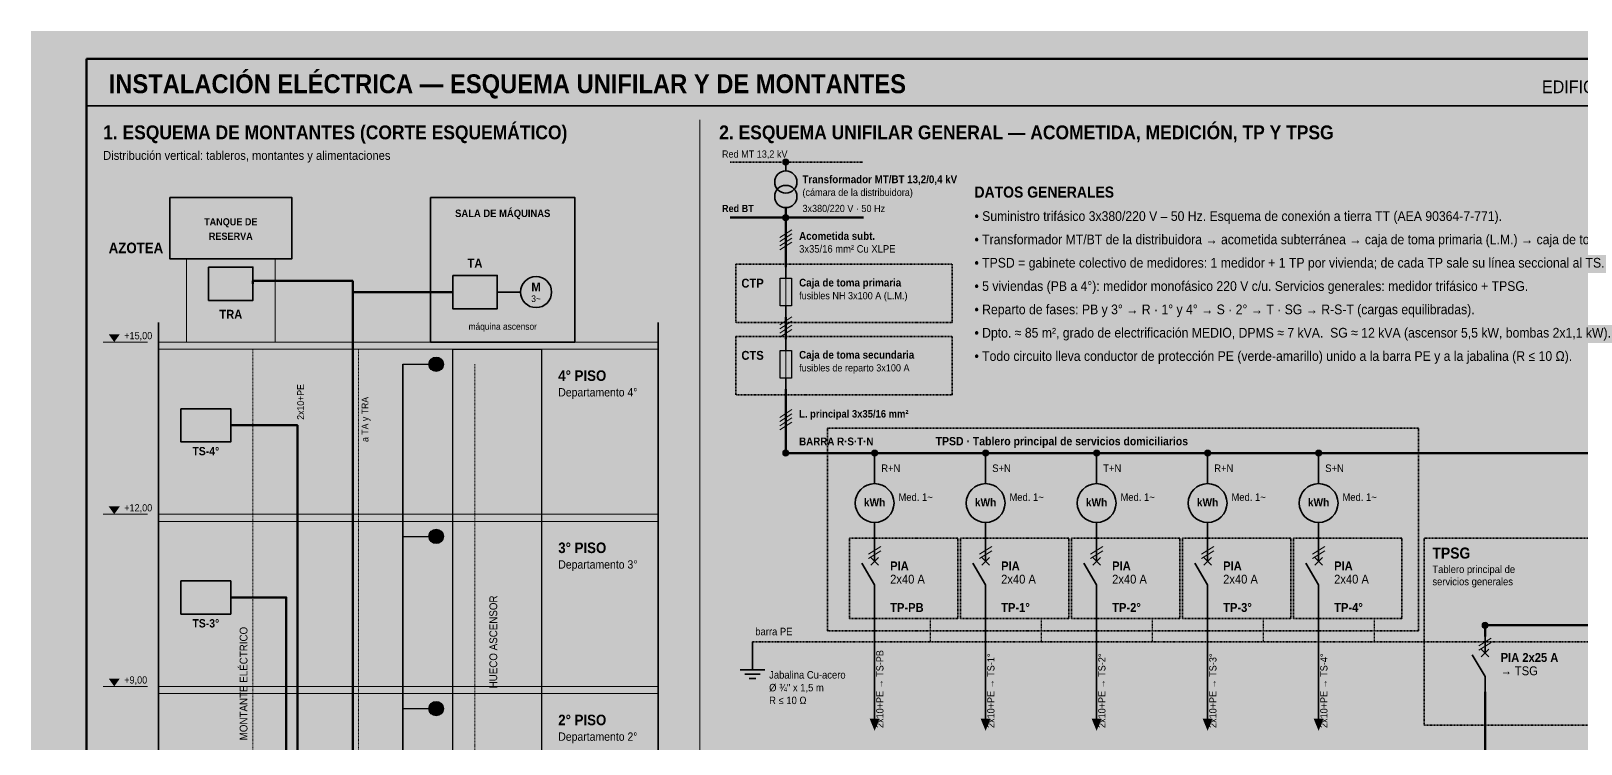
# Model space of a CAD drawing. Header units: millimetres. Extents: x 0 to 420, y 0 to 297.
# Drawn here: x 0 to 279.3, y 168.6 to 297 of the extents above; entities that cross this region are included whole.
import ezdxf
from ezdxf.enums import TextEntityAlignment as Align

# ---------------------------------------------------------------- set-up
doc = ezdxf.new("R2010")
doc.units = ezdxf.units.MM
doc.linetypes.add('DASHED', pattern=[1.524, 1.27, -0.254])
for name, color, linetype in [('0-MARCO', 7, 'Continuous'), ('1-ACOMETIDA', 7, 'Continuous'), ('2-DEPTOS', 5, 'Continuous'), ('3-SERV-GRALES', 1, 'Continuous'), ('4-PE-TIERRA', 3, 'Continuous'), ('5-PALIER', 30, 'Continuous'), ('6-SIMBOLOS', 7, 'Continuous'), ('7-TABLEROS', 7, 'Continuous'), ('8-TEXTOS', 7, 'Continuous'), ('9-EDIFICIO', 8, 'Continuous')]:
    doc.layers.add(name, color=color, linetype=linetype)
doc.styles.add('ARIAL', font='arial.ttf')
doc.styles.add('ARIAL-NEGRITA', font='arialbd.ttf')

msp = doc.modelspace()

# ---------------------------------------------------------------- hatches: boundary and pattern name
at = {"layer": '0-MARCO', "true_color": 0xffffff}
h = msp.add_hatch(color=7, dxfattribs=at)
h.dxf.hatch_style = 1
h.paths.add_polyline_path([(0, 297), (420, 297), (420, 0), (0, 0)])
at = {"layer": '6-SIMBOLOS', "true_color": 0x000000}
h = msp.add_hatch(color=7, dxfattribs=at)
h.dxf.hatch_style = 1
edge = h.paths.add_edge_path()
edge.add_arc((136, 273.4), 0.55, 0, 360)
h = msp.add_hatch(color=7, dxfattribs=at)
h.dxf.hatch_style = 1
edge = h.paths.add_edge_path()
edge.add_arc((136, 263.4), 0.55, 0, 360)
at = {"layer": '6-SIMBOLOS', "true_color": 0xc0392b}
h = msp.add_hatch(color=7, dxfattribs=at)
h.dxf.hatch_style = 1
h.paths.add_polyline_path([(32, 248.5), (40, 254.5), (40, 248.5)])
h = msp.add_hatch(color=7, dxfattribs=at)
h.dxf.hatch_style = 1
h.paths.add_polyline_path([(76, 247), (84, 253), (84, 247)])
at = {"layer": '6-SIMBOLOS', "true_color": 0xffffff}
h = msp.add_hatch(color=7, dxfattribs=at)
h.dxf.hatch_style = 1
edge = h.paths.add_edge_path()
edge.add_arc((91, 250), 2.8, 0, 360)
at = {"layer": '6-SIMBOLOS', "true_color": 0x000000}
h = msp.add_hatch(color=7, dxfattribs=at)
h.dxf.hatch_style = 1
h.paths.add_polyline_path([(15, 241), (14, 242.4), (16, 242.4)])
at = {"layer": '6-SIMBOLOS', "true_color": 0xffffff}
h = msp.add_hatch(color=7, dxfattribs=at)
h.dxf.hatch_style = 1
edge = h.paths.add_edge_path()
edge.add_arc((73, 237), 1.3, 0, 360)
at = {"layer": '6-SIMBOLOS', "true_color": 0x1d5fbf}
h = msp.add_hatch(color=7, dxfattribs=at)
h.dxf.hatch_style = 1
h.paths.add_polyline_path([(27, 223), (36, 229), (36, 223)])
at = {"layer": '6-SIMBOLOS', "true_color": 0x000000}
h = msp.add_hatch(color=7, dxfattribs=at)
h.dxf.hatch_style = 1
edge = h.paths.add_edge_path()
edge.add_arc((136, 221), 0.55, 0, 360)
at = {"layer": '6-SIMBOLOS', "true_color": 0x1d5fbf}
h = msp.add_hatch(color=7, dxfattribs=at)
h.dxf.hatch_style = 1
edge = h.paths.add_edge_path()
edge.add_arc((152, 221), 0.55, 0, 360)
h = msp.add_hatch(color=7, dxfattribs=at)
h.dxf.hatch_style = 1
edge = h.paths.add_edge_path()
edge.add_arc((172, 221), 0.55, 0, 360)
h = msp.add_hatch(color=7, dxfattribs=at)
h.dxf.hatch_style = 1
edge = h.paths.add_edge_path()
edge.add_arc((192, 221), 0.55, 0, 360)
h = msp.add_hatch(color=7, dxfattribs=at)
h.dxf.hatch_style = 1
edge = h.paths.add_edge_path()
edge.add_arc((212, 221), 0.55, 0, 360)
h = msp.add_hatch(color=7, dxfattribs=at)
h.dxf.hatch_style = 1
edge = h.paths.add_edge_path()
edge.add_arc((232, 221), 0.55, 0, 360)
at = {"layer": '6-SIMBOLOS', "true_color": 0xffffff}
h = msp.add_hatch(color=7, dxfattribs=at)
h.dxf.hatch_style = 1
edge = h.paths.add_edge_path()
edge.add_arc((152, 212), 3.5, 0, 360)
h = msp.add_hatch(color=7, dxfattribs=at)
h.dxf.hatch_style = 1
edge = h.paths.add_edge_path()
edge.add_arc((172, 212), 3.5, 0, 360)
h = msp.add_hatch(color=7, dxfattribs=at)
h.dxf.hatch_style = 1
edge = h.paths.add_edge_path()
edge.add_arc((192, 212), 3.5, 0, 360)
h = msp.add_hatch(color=7, dxfattribs=at)
h.dxf.hatch_style = 1
edge = h.paths.add_edge_path()
edge.add_arc((212, 212), 3.5, 0, 360)
h = msp.add_hatch(color=7, dxfattribs=at)
h.dxf.hatch_style = 1
edge = h.paths.add_edge_path()
edge.add_arc((232, 212), 3.5, 0, 360)
at = {"layer": '6-SIMBOLOS', "true_color": 0x000000}
h = msp.add_hatch(color=7, dxfattribs=at)
h.dxf.hatch_style = 1
h.paths.add_polyline_path([(15, 210), (14, 211.4), (16, 211.4)])
at = {"layer": '6-SIMBOLOS', "true_color": 0xffffff}
h = msp.add_hatch(color=7, dxfattribs=at)
h.dxf.hatch_style = 1
edge = h.paths.add_edge_path()
edge.add_arc((73, 206), 1.3, 0, 360)
at = {"layer": '6-SIMBOLOS', "true_color": 0x1d5fbf}
h = msp.add_hatch(color=7, dxfattribs=at)
h.dxf.hatch_style = 1
h.paths.add_polyline_path([(27, 192), (36, 198), (36, 192)])
at = {"layer": '6-SIMBOLOS', "true_color": 0xc0392b}
h = msp.add_hatch(color=7, dxfattribs=at)
h.dxf.hatch_style = 1
edge = h.paths.add_edge_path()
edge.add_arc((262, 190), 0.55, 0, 360)
at = {"layer": '6-SIMBOLOS', "true_color": 0x000000}
h = msp.add_hatch(color=7, dxfattribs=at)
h.dxf.hatch_style = 1
h.paths.add_polyline_path([(15, 179), (14, 180.4), (16, 180.4)])
at = {"layer": '6-SIMBOLOS', "true_color": 0xffffff}
h = msp.add_hatch(color=7, dxfattribs=at)
h.dxf.hatch_style = 1
edge = h.paths.add_edge_path()
edge.add_arc((73, 175), 1.3, 0, 360)
at = {"layer": '6-SIMBOLOS', "true_color": 0x1d5fbf}
h = msp.add_hatch(color=7, dxfattribs=at)
h.dxf.hatch_style = 1
h.paths.add_polyline_path([(152, 171), (151.1, 173.2), (152.9, 173.2)])
h = msp.add_hatch(color=7, dxfattribs=at)
h.dxf.hatch_style = 1
h.paths.add_polyline_path([(172, 171), (171.1, 173.2), (172.9, 173.2)])
h = msp.add_hatch(color=7, dxfattribs=at)
h.dxf.hatch_style = 1
h.paths.add_polyline_path([(192, 171), (191.1, 173.2), (192.9, 173.2)])
h = msp.add_hatch(color=7, dxfattribs=at)
h.dxf.hatch_style = 1
h.paths.add_polyline_path([(212, 171), (211.1, 173.2), (212.9, 173.2)])
h = msp.add_hatch(color=7, dxfattribs=at)
h.dxf.hatch_style = 1
h.paths.add_polyline_path([(232, 171), (231.1, 173.2), (232.9, 173.2)])
at = {"layer": '7-TABLEROS', "true_color": 0xffffff}
h = msp.add_hatch(color=7, dxfattribs=at)
h.dxf.hatch_style = 1
h.paths.add_polyline_path([(32, 254.5), (40, 254.5), (40, 248.5), (32, 248.5)])
h = msp.add_hatch(color=7, dxfattribs=at)
h.dxf.hatch_style = 1
h.paths.add_polyline_path([(76, 253), (84, 253), (84, 247), (76, 247)])
h = msp.add_hatch(color=7, dxfattribs=at)
h.dxf.hatch_style = 1
h.paths.add_polyline_path([(27, 229), (36, 229), (36, 223), (27, 223)])
h = msp.add_hatch(color=7, dxfattribs=at)
h.dxf.hatch_style = 1
h.paths.add_polyline_path([(27, 198), (36, 198), (36, 192), (27, 192)])
at = {"layer": '9-EDIFICIO', "true_color": 0xdbeaf5}
h = msp.add_hatch(color=7, dxfattribs=at)
h.dxf.hatch_style = 1
h.paths.add_polyline_path([(25, 267), (47, 267), (47, 256), (25, 256)])
at = {"layer": '9-EDIFICIO', "true_color": 0xfafafa}
h = msp.add_hatch(color=7, dxfattribs=at)
h.dxf.hatch_style = 1
h.paths.add_polyline_path([(72, 267), (98, 267), (98, 241), (72, 241)])
at = {"layer": '9-EDIFICIO', "true_color": 0xc9c9c9}
h = msp.add_hatch(color=7, dxfattribs=at)
h.dxf.hatch_style = 1
h.paths.add_polyline_path([(23, 241), (113, 241), (113, 239.7), (23, 239.7)])
at = {"layer": '9-EDIFICIO', "true_color": 0xf2f2f2}
h = msp.add_hatch(color=7, dxfattribs=at)
h.dxf.hatch_style = 1
h.paths.add_polyline_path([(76, 239.7), (92, 239.7), (92, 86), (76, 86)])
at = {"layer": '9-EDIFICIO', "true_color": 0xc9c9c9}
h = msp.add_hatch(color=7, dxfattribs=at)
h.dxf.hatch_style = 1
h.paths.add_polyline_path([(23, 210), (113, 210), (113, 208.7), (23, 208.7)])
h = msp.add_hatch(color=7, dxfattribs=at)
h.dxf.hatch_style = 1
h.paths.add_polyline_path([(23, 179), (113, 179), (113, 177.7), (23, 177.7)])

# ---------------------------------------------------------------- linework, layer by layer
at = {"layer": '0-MARCO', "lineweight": 50}
msp.add_lwpolyline([(10, 292), (415, 292), (415, 5), (10, 5), (10, 292)], dxfattribs=at)
at = {"layer": '0-MARCO', "lineweight": 35}
msp.add_lwpolyline([(10, 292), (415, 292), (415, 283.5), (10, 283.5), (10, 292)], dxfattribs=at)
at = {"layer": '0-MARCO', "lineweight": 18}
msp.add_lwpolyline([(120.5, 281), (120.5, 7)], dxfattribs=at)
at = {"layer": '1-ACOMETIDA', "linetype": 'DASHED', "lineweight": 35, "ltscale": 0.06}
msp.add_lwpolyline([(126, 273.4), (150, 273.4)], dxfattribs=at)
at = {"layer": '1-ACOMETIDA', "lineweight": 35}
for points in [[(136, 273.4), (136, 271.8)], [(136, 254.5), (136, 252.5)], [(136, 247.5), (136, 245.5)], [(136, 241.5), (136, 239.5)], [(136, 234.5), (136, 232.5)]]:
    msp.add_lwpolyline(points, dxfattribs=at)
at = {"layer": '1-ACOMETIDA', "lineweight": 100}
for points in [[(126, 263.4), (150, 263.4)], [(136, 221), (322, 221)]]:
    msp.add_lwpolyline(points, dxfattribs=at)
at = {"layer": '1-ACOMETIDA', "lineweight": 70}
for points in [[(136, 265.2), (136, 263.4)], [(136, 263.4), (136, 255)], [(136, 255), (136, 254.5)], [(136, 245.5), (136, 242)], [(136, 242), (136, 241.5)], [(136, 232.5), (136, 221)]]:
    msp.add_lwpolyline(points, dxfattribs=at)
at = {"layer": '1-ACOMETIDA', "lineweight": 18}
for points in [[(134.9, 259.825), (137.1, 261.225)], [(134.9, 259.075), (137.1, 260.475)], [(134.9, 258.325), (137.1, 259.725)], [(134.9, 257.575), (137.1, 258.975)], [(136, 252.5), (136, 247.5)], [(134.9, 244.125), (137.1, 245.525)], [(134.9, 243.375), (137.1, 244.775)], [(134.9, 242.625), (137.1, 244.025)], [(134.9, 241.875), (137.1, 243.275)], [(136, 239.5), (136, 234.5)], [(134.9, 227.425), (137.1, 228.825)], [(134.9, 226.675), (137.1, 228.075)], [(134.9, 225.925), (137.1, 227.325)], [(134.9, 225.175), (137.1, 226.575)]]:
    msp.add_lwpolyline(points, dxfattribs=at)
at = {"layer": '1-ACOMETIDA', "lineweight": 25}
for points in [[(135, 252.5), (137, 252.5), (137, 247.5), (135, 247.5), (135, 252.5)], [(135, 239.5), (137, 239.5), (137, 234.5), (135, 234.5), (135, 239.5)]]:
    msp.add_lwpolyline(points, dxfattribs=at)
at = {"layer": '1-ACOMETIDA', "lineweight": 13}
for points in [[(13, 241), (21, 241)], [(13, 210), (21, 210)], [(13, 179), (21, 179)]]:
    msp.add_lwpolyline(points, dxfattribs=at)
for centre in [(136, 273.4), (136, 263.4), (136, 221)]:
    msp.add_circle(centre, 0.55, dxfattribs=at)
at = {"layer": '1-ACOMETIDA', "lineweight": 35}
for centre in [(136, 269.8), (136, 267.2)]:
    msp.add_circle(centre, 2, dxfattribs=at)
at = {"layer": '2-DEPTOS', "lineweight": 35, "true_color": 0x1d5fbf}
for points in [[(27, 229), (36, 229), (36, 223), (27, 223), (27, 229)], [(27, 229), (36, 229), (36, 223), (27, 223), (27, 229)], [(152, 221), (152, 217)], [(172, 221), (172, 217)], [(192, 221), (192, 217)], [(212, 221), (212, 217)], [(232, 221), (232, 217)], [(152, 217), (152, 215.5)], [(172, 217), (172, 215.5)], [(192, 217), (192, 215.5)], [(212, 217), (212, 215.5)], [(232, 217), (232, 215.5)], [(152, 208.5), (152, 207)], [(152, 207), (152, 204.5)], [(172, 208.5), (172, 207)], [(172, 207), (172, 204.5)], [(192, 208.5), (192, 207)], [(192, 207), (192, 204.5)], [(212, 208.5), (212, 207)], [(212, 207), (212, 204.5)], [(232, 208.5), (232, 207)], [(232, 207), (232, 204.5)], [(152, 204.5), (152, 201.5)], [(172, 204.5), (172, 201.5)], [(192, 204.5), (192, 201.5)], [(212, 204.5), (212, 201.5)], [(232, 204.5), (232, 201.5)], [(152, 197.3), (149.7, 201.2)], [(172, 197.3), (169.7, 201.2)], [(192, 197.3), (189.7, 201.2)], [(212, 197.3), (209.7, 201.2)], [(232, 197.3), (229.7, 201.2)], [(27, 198), (36, 198), (36, 192), (27, 192), (27, 198)], [(27, 198), (36, 198), (36, 192), (27, 192), (27, 198)], [(152, 197.3), (152, 194.5)], [(172, 197.3), (172, 194.5)], [(192, 197.3), (192, 194.5)], [(212, 197.3), (212, 194.5)], [(232, 197.3), (232, 194.5)], [(152, 194.5), (152, 173)], [(172, 194.5), (172, 173)], [(192, 194.5), (192, 173)], [(212, 194.5), (212, 173)], [(232, 194.5), (232, 173)]]:
    msp.add_lwpolyline(points, dxfattribs=at)
at = {"layer": '2-DEPTOS', "lineweight": 50, "true_color": 0x1d5fbf}
for points in [[(48, 108.5), (48, 226), (36, 226)], [(46, 108.5), (46, 195), (36, 195)]]:
    msp.add_lwpolyline(points, dxfattribs=at)
at = {"layer": '2-DEPTOS', "lineweight": 18, "true_color": 0x1d5fbf}
for points in [[(150.9, 202.775), (153.1, 204.175)], [(170.9, 202.775), (173.1, 204.175)], [(190.9, 202.775), (193.1, 204.175)], [(210.9, 202.775), (213.1, 204.175)], [(230.9, 202.775), (233.1, 204.175)], [(150.9, 202.025), (153.1, 203.425)], [(170.9, 202.025), (173.1, 203.425)], [(190.9, 202.025), (193.1, 203.425)], [(210.9, 202.025), (213.1, 203.425)], [(230.9, 202.025), (233.1, 203.425)]]:
    msp.add_lwpolyline(points, dxfattribs=at)
at = {"layer": '2-DEPTOS', "lineweight": 25, "true_color": 0x1d5fbf}
for points in [[(151.3, 202.2), (152.7, 200.8)], [(151.3, 200.8), (152.7, 202.2)], [(171.3, 202.2), (172.7, 200.8)], [(171.3, 200.8), (172.7, 202.2)], [(191.3, 202.2), (192.7, 200.8)], [(191.3, 200.8), (192.7, 202.2)], [(211.3, 202.2), (212.7, 200.8)], [(211.3, 200.8), (212.7, 202.2)], [(231.3, 202.2), (232.7, 200.8)], [(231.3, 200.8), (232.7, 202.2)]]:
    msp.add_lwpolyline(points, dxfattribs=at)
at = {"layer": '2-DEPTOS', "lineweight": 13, "true_color": 0x1d5fbf}
for centre in [(152, 221), (172, 221), (192, 221), (212, 221), (232, 221)]:
    msp.add_circle(centre, 0.55, dxfattribs=at)
at = {"layer": '2-DEPTOS', "lineweight": 35, "true_color": 0x1d5fbf}
for centre in [(152, 212), (172, 212), (192, 212), (212, 212), (232, 212)]:
    msp.add_circle(centre, 3.5, dxfattribs=at)
at = {"layer": '3-SERV-GRALES', "lineweight": 35, "true_color": 0xc0392b}
for points in [[(32, 254.5), (40, 254.5), (40, 248.5), (32, 248.5), (32, 254.5)], [(32, 254.5), (40, 254.5), (40, 248.5), (32, 248.5), (32, 254.5)], [(76, 253), (84, 253), (84, 247), (76, 247), (76, 253)], [(76, 253), (84, 253), (84, 247), (76, 247), (76, 253)], [(84, 250), (88, 250)], [(262, 188), (262, 185)], [(262, 180.8), (259.7, 184.7)], [(262, 180.8), (262, 178)]]:
    msp.add_lwpolyline(points, dxfattribs=at)
at = {"layer": '3-SERV-GRALES', "lineweight": 50, "true_color": 0xc0392b}
for points in [[(58, 252), (40, 252)], [(40, 251.5), (40, 252)], [(58, 252), (58, 250)], [(58, 101), (58, 250), (76, 250)], [(262, 190), (262, 188)], [(262, 178), (262, 162)]]:
    msp.add_lwpolyline(points, dxfattribs=at)
at = {"layer": '3-SERV-GRALES', "lineweight": 100, "true_color": 0xc0392b}
msp.add_lwpolyline([(262, 190), (390, 190)], dxfattribs=at)
at = {"layer": '3-SERV-GRALES', "lineweight": 18, "true_color": 0xc0392b}
for points in [[(260.9, 186.275), (263.1, 187.675)], [(260.9, 185.525), (263.1, 186.925)]]:
    msp.add_lwpolyline(points, dxfattribs=at)
at = {"layer": '3-SERV-GRALES', "lineweight": 25, "true_color": 0xc0392b}
for points in [[(261.3, 185.7), (262.7, 184.3)], [(261.3, 184.3), (262.7, 185.7)]]:
    msp.add_lwpolyline(points, dxfattribs=at)
at = {"layer": '3-SERV-GRALES', "lineweight": 35, "true_color": 0xc0392b}
msp.add_circle((91, 250), 2.8, dxfattribs=at)
at = {"layer": '3-SERV-GRALES', "lineweight": 13, "true_color": 0xc0392b}
msp.add_circle((262, 190), 0.55, dxfattribs=at)
at = {"layer": '4-PE-TIERRA', "linetype": 'DASHED', "lineweight": 25, "ltscale": 0.08, "true_color": 0x1e8a4c}
for points in [[(162, 191.2), (162, 187)], [(182, 191.2), (182, 187)], [(202, 191.2), (202, 187)], [(222, 191.2), (222, 187)], [(242, 191.2), (242, 187)]]:
    msp.add_lwpolyline(points, dxfattribs=at)
at = {"layer": '4-PE-TIERRA', "linetype": 'DASHED', "lineweight": 35, "ltscale": 0.08, "true_color": 0x1e8a4c}
msp.add_lwpolyline([(130, 187), (334, 187)], dxfattribs=at)
at = {"layer": '4-PE-TIERRA', "lineweight": 35, "true_color": 0x1e8a4c}
for points in [[(130, 187), (130, 184)], [(127.8, 182), (132.2, 182)], [(130, 184), (130, 182)], [(128.6, 181.2), (131.4, 181.2)], [(129.4, 180.4), (130.6, 180.4)]]:
    msp.add_lwpolyline(points, dxfattribs=at)
at = {"layer": '5-PALIER', "lineweight": 18, "true_color": 0xd77a00}
for points in [[(72.0809, 237.9191), (73.9191, 236.0809)], [(72.0809, 236.0809), (73.9191, 237.9191)], [(72.0809, 206.9191), (73.9191, 205.0809)], [(72.0809, 205.0809), (73.9191, 206.9191)], [(72.0809, 175.9191), (73.9191, 174.0809)], [(72.0809, 174.0809), (73.9191, 175.9191)]]:
    msp.add_lwpolyline(points, dxfattribs=at)
at = {"layer": '5-PALIER', "lineweight": 35, "true_color": 0xd77a00}
msp.add_lwpolyline([(67, 100.5), (67, 237)], dxfattribs=at)
at = {"layer": '5-PALIER', "lineweight": 25, "true_color": 0xd77a00}
for points in [[(67, 237), (71.5, 237)], [(67, 206), (71.5, 206)], [(67, 175), (71.5, 175)]]:
    msp.add_lwpolyline(points, dxfattribs=at)
for centre in [(73, 237), (73, 206), (73, 175)]:
    msp.add_circle(centre, 1.3, dxfattribs=at)
at = {"layer": '7-TABLEROS', "linetype": 'DASHED', "lineweight": 35, "ltscale": 0.06}
for points in [[(127, 255), (166, 255), (166, 244.5), (127, 244.5), (127, 255)], [(127, 242), (166, 242), (166, 231.5), (127, 231.5), (127, 242)]]:
    msp.add_lwpolyline(points, dxfattribs=at)
at = {"layer": '7-TABLEROS', "linetype": 'DASHED', "lineweight": 35, "ltscale": 0.06, "true_color": 0x1d5fbf}
for points in [[(143.5, 225.5), (250, 225.5), (250, 189), (143.5, 189), (143.5, 225.5)], [(147.5, 205.7), (167, 205.7), (167, 191.2), (147.5, 191.2), (147.5, 205.7)], [(167.5, 205.7), (187, 205.7), (187, 191.2), (167.5, 191.2), (167.5, 205.7)], [(187.5, 205.7), (207, 205.7), (207, 191.2), (187.5, 191.2), (187.5, 205.7)], [(207.5, 205.7), (227, 205.7), (227, 191.2), (207.5, 191.2), (207.5, 205.7)], [(227.5, 205.7), (247, 205.7), (247, 191.2), (227.5, 191.2), (227.5, 205.7)]]:
    msp.add_lwpolyline(points, dxfattribs=at)
at = {"layer": '7-TABLEROS', "linetype": 'DASHED', "lineweight": 35, "ltscale": 0.06, "true_color": 0xc0392b}
msp.add_lwpolyline([(251, 205.7), (409, 205.7), (409, 172), (251, 172), (251, 205.7)], dxfattribs=at)
at = {"layer": '9-EDIFICIO', "lineweight": 35, "true_color": 0x777777}
for points in [[(25, 267), (47, 267), (47, 256), (25, 256), (25, 267)], [(72, 267), (98, 267), (98, 241), (72, 241), (72, 267)], [(23, 241), (23, 244.5)], [(113, 241), (113, 244.5)], [(23, 86), (23, 241)], [(113, 86), (113, 241)]]:
    msp.add_lwpolyline(points, dxfattribs=at)
at = {"layer": '9-EDIFICIO', "lineweight": 18, "true_color": 0x777777}
for points in [[(28, 256), (28, 241)], [(44, 256), (44, 241)]]:
    msp.add_lwpolyline(points, dxfattribs=at)
at = {"layer": '9-EDIFICIO', "lineweight": 13, "true_color": 0x777777}
for points in [[(23, 241), (113, 241), (113, 239.7), (23, 239.7), (23, 241)], [(23, 210), (113, 210), (113, 208.7), (23, 208.7), (23, 210)], [(23, 179), (113, 179), (113, 177.7), (23, 177.7), (23, 179)]]:
    msp.add_lwpolyline(points, dxfattribs=at)
at = {"layer": '9-EDIFICIO', "linetype": 'DASHED', "lineweight": 18, "ltscale": 0.06, "true_color": 0x777777}
msp.add_lwpolyline([(40, 239.7), (59, 239.7), (59, 86), (40, 86), (40, 239.7)], dxfattribs=at)
at = {"layer": '9-EDIFICIO', "lineweight": 25, "true_color": 0x777777}
msp.add_lwpolyline([(76, 239.7), (92, 239.7), (92, 86), (76, 86), (76, 239.7)], dxfattribs=at)
at = {"layer": '9-EDIFICIO', "linetype": 'DASHED', "lineweight": 13, "ltscale": 0.06, "true_color": 0x777777}
msp.add_lwpolyline([(80, 237), (80, 165)], dxfattribs=at)

# ---------------------------------------------------------------- texts
at = {"layer": '8-TEXTOS', "width": 0.9}
for s, height, style, p in [('INSTALACIÓN ELÉCTRICA — ESQUEMA UNIFILAR Y DE MONTANTES', 3.4, 'ARIAL-NEGRITA', (14, 285.8)), ('1. ESQUEMA DE MONTANTES (CORTE ESQUEMÁTICO)', 2.5, 'ARIAL-NEGRITA', (13, 277.5)), ('2. ESQUEMA UNIFILAR GENERAL — ACOMETIDA, MEDICIÓN, TP Y TPSG', 2.5, 'ARIAL-NEGRITA', (124, 277.5)), ('Distribución vertical: tableros, montantes y alimentaciones', 1.6, 'ARIAL', (13, 273.8)), ('Red MT 13,2 kV', 1.3, 'ARIAL', (124.5, 274.2)), ('Transformador MT/BT 13,2/0,4 kV', 1.4, 'ARIAL-NEGRITA', (139, 269.6)), ('(cámara de la distribuidora)', 1.3, 'ARIAL', (139, 267.3)), ('DATOS GENERALES', 2, 'ARIAL-NEGRITA', (170, 267)), ('Red BT', 1.3, 'ARIAL-NEGRITA', (124.5, 264.4)), ('3x380/220 V · 50 Hz', 1.3, 'ARIAL', (139, 264.4)), ('• Suministro trifásico 3x380/220 V – 50 Hz. Esquema de conexión a tierra TT (AEA 90364-7-771).', 1.75, 'ARIAL', (170, 262.8)), ('Acometida subt.', 1.4, 'ARIAL-NEGRITA', (138.4, 259.4)), ('• Transformador MT/BT de la distribuidora → acometida subterránea → caja de toma primaria (L.M.) → caja de toma secundaria.', 1.75, 'ARIAL', (170, 258.6)), ('AZOTEA', 1.9, 'ARIAL-NEGRITA', (14, 257)), ('3x35/16 mm² Cu XLPE', 1.35, 'ARIAL', (138.4, 257.1)), ('• TPSD = gabinete colectivo de medidores: 1 medidor + 1 TP por vivienda; de cada TP sale su línea seccional al TS.', 1.75, 'ARIAL', (170, 254.4)), ('CTP', 1.6, 'ARIAL-NEGRITA', (128, 250.8)), ('Caja de toma primaria', 1.4, 'ARIAL-NEGRITA', (138.4, 251)), ('• 5 viviendas (PB a 4°): medidor monofásico 220 V c/u. Servicios generales: medidor trifásico + TPSG.', 1.75, 'ARIAL', (170, 250.2)), ('fusibles NH 3x100 A (L.M.)', 1.3, 'ARIAL', (138.4, 248.7)), ('• Reparto de fases: PB y 3° → R · 1° y 4° → S · 2° → T · SG → R-S-T (cargas equilibradas).', 1.75, 'ARIAL', (170, 246)), ('• Dpto. ≈ 85 m², grado de electrificación MEDIO, DPMS ≈ 7 kVA.  SG ≈ 12 kVA (ascensor 5,5 kW, bombas 2x1,1 kW).', 1.75, 'ARIAL', (170, 241.8)), ('+15,00', 1.3, 'ARIAL', (16.8, 241.5)), ('CTS', 1.6, 'ARIAL-NEGRITA', (128, 237.8)), ('Caja de toma secundaria', 1.4, 'ARIAL-NEGRITA', (138.4, 238)), ('• Todo circuito lleva conductor de protección PE (verde-amarillo) unido a la barra PE y a la jabalina (R ≤ 10 Ω).', 1.75, 'ARIAL', (170, 237.6)), ('4° PISO', 1.9, 'ARIAL-NEGRITA', (95, 234)), ('fusibles de reparto 3x100 A', 1.3, 'ARIAL', (138.4, 235.7)), ('Departamento 4°', 1.5, 'ARIAL', (95, 231.2)), ('L. principal 3x35/16 mm²', 1.35, 'ARIAL-NEGRITA', (138.4, 227.4)), ('BARRA R·S·T·N', 1.4, 'ARIAL-NEGRITA', (138.4, 222.4)), ('+12,00', 1.3, 'ARIAL', (16.8, 210.5)), ('3° PISO', 1.9, 'ARIAL-NEGRITA', (95, 203)), ('Departamento 3°', 1.5, 'ARIAL', (95, 200.2)), ('PIA', 1.6, 'ARIAL-NEGRITA', (154.8, 199.9)), ('PIA', 1.6, 'ARIAL-NEGRITA', (174.8, 199.9)), ('PIA', 1.6, 'ARIAL-NEGRITA', (194.8, 199.9)), ('PIA', 1.6, 'ARIAL-NEGRITA', (214.8, 199.9)), ('PIA', 1.6, 'ARIAL-NEGRITA', (234.8, 199.9)), ('2x40 A', 1.6, 'ARIAL', (154.8, 197.5)), ('2x40 A', 1.6, 'ARIAL', (174.8, 197.5)), ('2x40 A', 1.6, 'ARIAL', (194.8, 197.5)), ('2x40 A', 1.6, 'ARIAL', (214.8, 197.5)), ('2x40 A', 1.6, 'ARIAL', (234.8, 197.5)), ('PIA 2x25 A', 1.6, 'ARIAL-NEGRITA', (264.8, 183.4)), ('→ TSG', 1.6, 'ARIAL', (264.8, 181)), ('+9,00', 1.3, 'ARIAL', (16.8, 179.5)), ('2° PISO', 1.9, 'ARIAL-NEGRITA', (95, 172)), ('Departamento 2°', 1.5, 'ARIAL', (95, 169.2))]:
    msp.add_text(s, height=height, dxfattribs=dict(at, style=style)).set_placement(p)
at = {"layer": '8-TEXTOS', "style": 'ARIAL', "width": 0.9}
msp.add_text('EDIFICIO DE VIVIENDAS PB + 4 PISOS (1 DEPARTAMENTO POR PLANTA) · ASCENSOR · 3x380/220 V', height=2.3, dxfattribs=at).set_placement((411, 285.8), align=Align.RIGHT)
at = {"layer": '8-TEXTOS', "true_color": 0x777777, "width": 0.9}
for s, height, style, p in [('TANQUE DE', 1.3, 'ARIAL-NEGRITA', (36, 262)), ('SALA DE MÁQUINAS', 1.35, 'ARIAL-NEGRITA', (85, 263.5)), ('RESERVA', 1.3, 'ARIAL-NEGRITA', (36, 259.4)), ('máquina ascensor', 1.2, 'ARIAL', (85, 243.2))]:
    msp.add_text(s, height=height, dxfattribs=dict(at, style=style)).set_placement(p, align=Align.CENTER)
at = {"layer": '8-TEXTOS', "true_color": 0xc0392b, "style": 'ARIAL-NEGRITA', "width": 0.9}
for s, p in [('TA', (80, 254.4)), ('TRA', (36, 245.2))]:
    msp.add_text(s, height=1.6, dxfattribs=at).set_placement(p, align=Align.CENTER)
at = {"layer": '8-TEXTOS', "width": 0.9}
for s, height, style, p in [('M', 1.6, 'ARIAL-NEGRITA', (91, 250.1)), ('3~', 1.2, 'ARIAL', (91, 248.2)), ('kWh', 1.45, 'ARIAL-NEGRITA', (152, 211.4)), ('kWh', 1.45, 'ARIAL-NEGRITA', (172, 211.4)), ('kWh', 1.45, 'ARIAL-NEGRITA', (192, 211.4)), ('kWh', 1.45, 'ARIAL-NEGRITA', (212, 211.4)), ('kWh', 1.45, 'ARIAL-NEGRITA', (232, 211.4))]:
    msp.add_text(s, height=height, dxfattribs=dict(at, style=style)).set_placement(p, align=Align.CENTER)
at = {"layer": '8-TEXTOS', "true_color": 0x1d5fbf, "style": 'ARIAL', "width": 0.9}
for s, height, p in [('2x10+PE', 1.25, (49.2, 227)), ('2x10+PE → TS-PB', 1.3, (153.6, 171.5)), ('2x10+PE → TS-1°', 1.3, (173.6, 171.5)), ('2x10+PE → TS-2°', 1.3, (193.6, 171.5)), ('2x10+PE → TS-3°', 1.3, (213.6, 171.5)), ('2x10+PE → TS-4°', 1.3, (233.6, 171.5))]:
    msp.add_text(s, height=height, rotation=90, dxfattribs=at).set_placement(p)
at = {"layer": '8-TEXTOS', "true_color": 0xc0392b, "style": 'ARIAL', "width": 0.9}
msp.add_text('a TA y TRA', height=1.25, rotation=90, dxfattribs=at).set_placement((60.8, 223))
at = {"layer": '8-TEXTOS', "true_color": 0x1d5fbf, "width": 0.9}
for s, height, style, p in [('TPSD · Tablero principal de servicios domiciliarios', 1.5, 'ARIAL-NEGRITA', (163, 222.4)), ('R+N', 1.35, 'ARIAL', (153.2, 217.6)), ('S+N', 1.35, 'ARIAL', (173.2, 217.6)), ('T+N', 1.35, 'ARIAL', (193.2, 217.6)), ('R+N', 1.35, 'ARIAL', (213.2, 217.6)), ('S+N', 1.35, 'ARIAL', (233.2, 217.6)), ('Med. 1~', 1.35, 'ARIAL', (156.3, 212.4)), ('Med. 1~', 1.35, 'ARIAL', (176.3, 212.4)), ('Med. 1~', 1.35, 'ARIAL', (196.3, 212.4)), ('Med. 1~', 1.35, 'ARIAL', (216.3, 212.4)), ('Med. 1~', 1.35, 'ARIAL', (236.3, 212.4)), ('TP-PB', 1.6, 'ARIAL-NEGRITA', (154.8, 192.4)), ('TP-1°', 1.6, 'ARIAL-NEGRITA', (174.8, 192.4)), ('TP-2°', 1.6, 'ARIAL-NEGRITA', (194.8, 192.4)), ('TP-3°', 1.6, 'ARIAL-NEGRITA', (214.8, 192.4)), ('TP-4°', 1.6, 'ARIAL-NEGRITA', (234.8, 192.4))]:
    msp.add_text(s, height=height, dxfattribs=dict(at, style=style)).set_placement(p)
at = {"layer": '8-TEXTOS', "true_color": 0x1d5fbf, "style": 'ARIAL-NEGRITA', "width": 0.9}
for s, p in [('TS-4°', (31.5, 220.6)), ('TS-3°', (31.5, 189.6))]:
    msp.add_text(s, height=1.5, dxfattribs=at).set_placement(p, align=Align.CENTER)
at = {"layer": '8-TEXTOS', "true_color": 0xc0392b, "width": 0.9}
for s, height, style, p in [('TPSG', 2, 'ARIAL-NEGRITA', (252.5, 202)), ('Tablero principal de', 1.35, 'ARIAL', (252.5, 199.4)), ('servicios generales', 1.35, 'ARIAL', (252.5, 197.2))]:
    msp.add_text(s, height=height, dxfattribs=dict(at, style=style)).set_placement(p)
at = {"layer": '8-TEXTOS', "true_color": 0x777777, "style": 'ARIAL', "width": 0.9}
for s, p in [('HUECO ASCENSOR', (84, 187)), ('MONTANTE ELÉCTRICO', (39, 179.5))]:
    msp.add_text(s, height=1.4, rotation=90, dxfattribs=at).set_placement(p, align=Align.CENTER)
at = {"layer": '8-TEXTOS', "true_color": 0x1e8a4c, "style": 'ARIAL', "width": 0.9}
for s, p in [('barra PE', (130.5, 188.2)), ('Jabalina Cu-acero', (133, 180.4)), ('Ø ¾" x 1,5 m', (133, 178.1)), ('R ≤ 10 Ω', (133, 175.8))]:
    msp.add_text(s, height=1.35, dxfattribs=at).set_placement(p)

doc.saveas('drawing.dxf')
